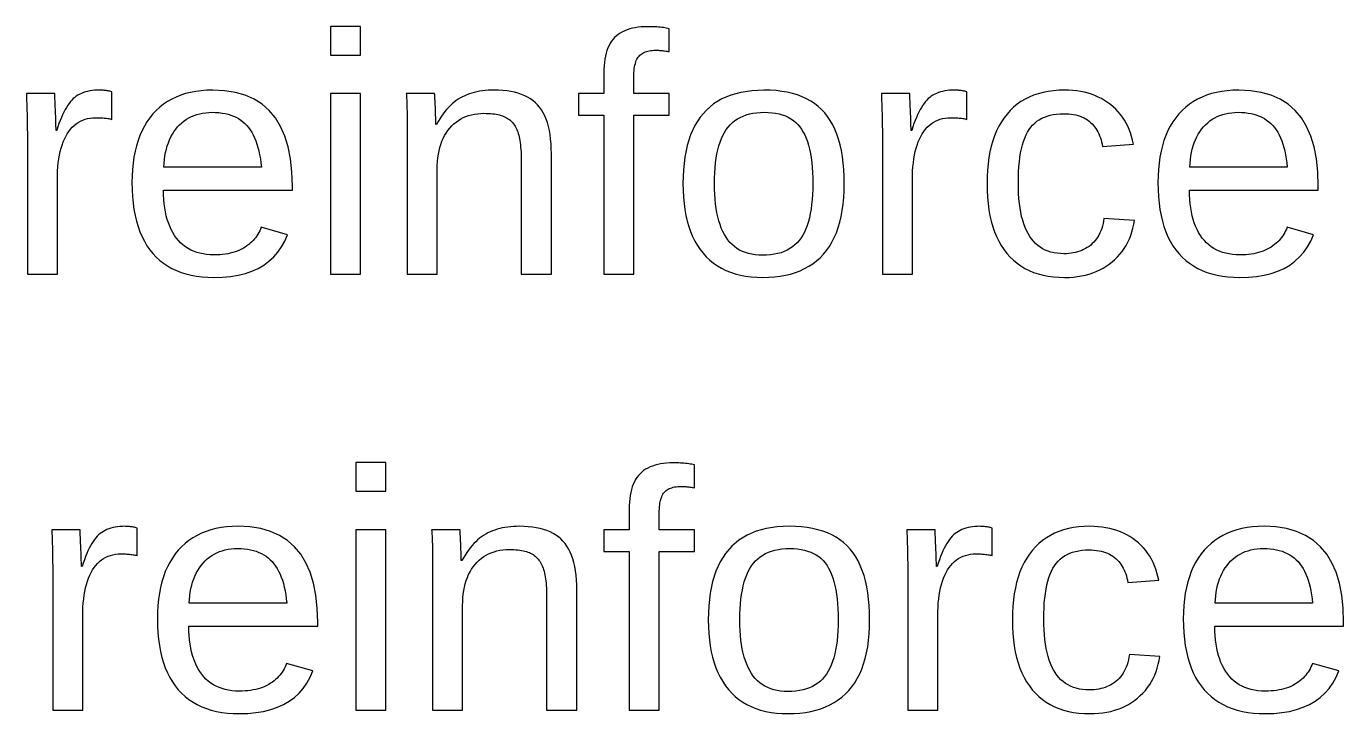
# Model space of a CAD drawing. Extents: x -27 to 133, y -77 to 15.
# Drawn here: x 79.24 to 88.07, y -29.76 to -25.16 of the extents above; entities that cross this region are included whole.
import ezdxf

# ---------------------------------------------------------------- set-up
doc = ezdxf.new("R2010")
doc.units = 0
doc.layers.get('0').update_dxf_attribs({"linetype": 'CONTINUOUS'})

msp = doc.modelspace()

# ---------------------------------------------------------------- linework, layer by layer
for points in [[(81.4822, -25.1585), (81.2808, -25.1585), (81.2808, -25.3509), (81.4822, -25.3509)], [(83.3151, -25.7548), (83.5512, -25.7548), (83.5512, -25.6083), (83.3151, -25.6083), (83.3151, -25.4997), (83.3153, -25.4843), (83.3159, -25.4696), (83.3169, -25.4556), (83.3183, -25.4424), (83.3202, -25.43), (83.3224, -25.4183), (83.3251, -25.4074), (83.3282, -25.3972), (83.3317, -25.3878), (83.3356, -25.3791), (83.3399, -25.3712), (83.3446, -25.364), (83.3497, -25.3576), (83.3553, -25.3518), (83.3614, -25.3465), (83.368, -25.3416), (83.3751, -25.3372), (83.3827, -25.3333), (83.3908, -25.3298), (83.3994, -25.3268), (83.4085, -25.3243), (83.4182, -25.3222), (83.4283, -25.3206), (83.4389, -25.3194), (83.45, -25.3187), (83.4616, -25.3185), (83.4677, -25.3185), (83.474, -25.3187), (83.4803, -25.3189), (83.4868, -25.3193), (83.4934, -25.3198), (83.5002, -25.3204), (83.5071, -25.3211), (83.5141, -25.3219), (83.5212, -25.3228), (83.5285, -25.3238), (83.5359, -25.3249), (83.5435, -25.3261), (83.5512, -25.3274), (83.5512, -25.1741), (83.5421, -25.1722), (83.5326, -25.1703), (83.5229, -25.1687), (83.5129, -25.1671), (83.5026, -25.1658), (83.492, -25.1646), (83.481, -25.1636), (83.4698, -25.1627), (83.4583, -25.162), (83.4464, -25.1614), (83.4343, -25.161), (83.4218, -25.1608), (83.4091, -25.1607), (83.3864, -25.1611), (83.3648, -25.1624), (83.344, -25.1646), (83.3241, -25.1676), (83.3051, -25.1715), (83.2871, -25.1762), (83.27, -25.1818), (83.2538, -25.1883), (83.2385, -25.1956), (83.2241, -25.2037), (83.2106, -25.2128), (83.198, -25.2227), (83.1864, -25.2334), (83.1756, -25.2452), (83.1657, -25.258), (83.1567, -25.272), (83.1485, -25.287), (83.1412, -25.3031), (83.1347, -25.3204), (83.1292, -25.3387), (83.1244, -25.3581), (83.1205, -25.3786), (83.1175, -25.4003), (83.1154, -25.423), (83.1141, -25.4468), (83.1137, -25.4718), (83.1137, -25.6083), (82.9436, -25.6083), (82.9436, -25.7548), (83.1137, -25.7548), (83.1137, -26.8189), (83.3151, -26.8189)], [(79.4501, -26.1879), (79.4505, -26.1574), (79.4517, -26.1281), (79.4536, -26.0999), (79.4564, -26.0728), (79.4599, -26.0468), (79.4642, -26.0219), (79.4693, -25.9981), (79.4751, -25.9754), (79.4818, -25.9538), (79.4892, -25.9333), (79.4974, -25.9139), (79.5064, -25.8957), (79.5161, -25.8785), (79.5267, -25.8625), (79.5379, -25.8478), (79.5498, -25.8344), (79.5624, -25.8223), (79.5757, -25.8114), (79.5897, -25.8018), (79.6044, -25.7935), (79.6199, -25.7865), (79.636, -25.7807), (79.6528, -25.7763), (79.6703, -25.7731), (79.6886, -25.7712), (79.7075, -25.7705), (79.7176, -25.7706), (79.7275, -25.7708), (79.737, -25.7711), (79.7462, -25.7716), (79.7551, -25.7722), (79.7637, -25.7729), (79.772, -25.7738), (79.7799, -25.7748), (79.7876, -25.7759), (79.7949, -25.7771), (79.8019, -25.7785), (79.8085, -25.7801), (79.8149, -25.7817), (79.8149, -25.5971), (79.8085, -25.5954), (79.8022, -25.5939), (79.7958, -25.5925), (79.7895, -25.5913), (79.7832, -25.5901), (79.7769, -25.5891), (79.7706, -25.5883), (79.7644, -25.5876), (79.7581, -25.587), (79.7519, -25.5865), (79.7456, -25.5862), (79.7394, -25.586), (79.7332, -25.5859), (79.7159, -25.5862), (79.6993, -25.5872), (79.6833, -25.5889), (79.6678, -25.5913), (79.653, -25.5943), (79.6388, -25.5981), (79.6252, -25.6024), (79.6122, -25.6075), (79.5998, -25.6132), (79.5881, -25.6197), (79.5769, -25.6268), (79.5664, -25.6345), (79.5564, -25.643), (79.5469, -25.6523), (79.5375, -25.6628), (79.5283, -25.6745), (79.5192, -25.6874), (79.5104, -25.7014), (79.5017, -25.7166), (79.4932, -25.733), (79.4848, -25.7505), (79.4766, -25.7692), (79.4686, -25.789), (79.4608, -25.81), (79.4531, -25.8322), (79.4456, -25.8555), (79.4412, -25.8555), (79.4411, -25.8482), (79.441, -25.8389), (79.4407, -25.8277), (79.4403, -25.8145), (79.4398, -25.7994), (79.4393, -25.7823), (79.4386, -25.7633), (79.4378, -25.7423), (79.4369, -25.7194), (79.4359, -25.6945), (79.4348, -25.6677), (79.4335, -25.639), (79.4322, -25.6083), (79.242, -25.6083), (79.243, -25.6319), (79.2439, -25.6551), (79.2448, -25.6781), (79.2455, -25.7008), (79.2462, -25.7231), (79.2468, -25.7451), (79.2473, -25.7668), (79.2477, -25.7881), (79.2481, -25.8092), (79.2484, -25.8299), (79.2486, -25.8504), (79.2487, -25.8705), (79.2487, -25.8902), (79.2487, -26.8189), (79.4501, -26.8189)], [(80.5573, -26.8396), (80.6116, -26.8345), (80.6626, -26.826), (80.7104, -26.8142), (80.7549, -26.7989), (80.7961, -26.7803), (80.8341, -26.7583), (80.8688, -26.7328), (80.9002, -26.704), (80.9283, -26.6718), (80.9532, -26.6362), (80.9748, -26.5972), (80.9931, -26.5549), (80.8164, -26.5045), (80.8118, -26.5167), (80.8065, -26.5286), (80.8007, -26.5402), (80.7943, -26.5514), (80.7873, -26.5623), (80.7797, -26.5729), (80.7715, -26.5832), (80.7626, -26.5931), (80.7532, -26.6027), (80.7432, -26.6119), (80.7326, -26.6208), (80.7213, -26.6294), (80.7095, -26.6377), (80.6971, -26.6455), (80.684, -26.6526), (80.6703, -26.6591), (80.656, -26.6651), (80.6411, -26.6703), (80.6256, -26.675), (80.6095, -26.6791), (80.5927, -26.6825), (80.5753, -26.6853), (80.5574, -26.6875), (80.5388, -26.689), (80.5195, -26.6899), (80.4997, -26.6903), (80.4747, -26.6896), (80.4506, -26.6876), (80.4275, -26.6842), (80.4053, -26.6796), (80.3841, -26.6735), (80.3638, -26.6662), (80.3444, -26.6575), (80.326, -26.6475), (80.3085, -26.6361), (80.2919, -26.6234), (80.2763, -26.6093), (80.2617, -26.594), (80.2479, -26.5773), (80.2352, -26.5593), (80.2235, -26.5402), (80.2128, -26.52), (80.2031, -26.4987), (80.1944, -26.4762), (80.1868, -26.4527), (80.1801, -26.428), (80.1745, -26.4021), (80.1699, -26.3752), (80.1664, -26.3471), (80.1638, -26.3179), (80.1623, -26.2876), (80.1618, -26.2561), (81.0256, -26.2561), (81.0256, -26.2293), (81.0224, -26.1341), (81.013, -26.0465), (80.9972, -25.9666), (80.9751, -25.8943), (80.9466, -25.8295), (80.9119, -25.7724), (80.8709, -25.7229), (80.8235, -25.6811), (80.7698, -25.6468), (80.7098, -25.6202), (80.6435, -25.6011), (80.5708, -25.5897), (80.4919, -25.5859), (80.4525, -25.5868), (80.4145, -25.5897), (80.378, -25.5944), (80.3428, -25.601), (80.3091, -25.6096), (80.2768, -25.62), (80.246, -25.6323), (80.2166, -25.6465), (80.1885, -25.6626), (80.162, -25.6806), (80.1368, -25.7005), (80.1131, -25.7222), (80.0907, -25.7459), (80.07, -25.7713), (80.0509, -25.7984), (80.0334, -25.8272), (80.0176, -25.8576), (80.0035, -25.8897), (79.991, -25.9234), (79.9802, -25.9588), (79.9711, -25.9958), (79.9636, -26.0345), (79.9578, -26.0748), (79.9537, -26.1168), (79.9512, -26.1605), (79.9503, -26.2058), (79.9512, -26.2534), (79.9537, -26.2992), (79.9578, -26.3431), (79.9636, -26.3852), (79.9711, -26.4255), (79.9802, -26.4639), (79.991, -26.5005), (80.0035, -26.5352), (80.0176, -26.5681), (80.0334, -26.5992), (80.0509, -26.6284), (80.07, -26.6558), (80.0907, -26.6813), (80.1131, -26.705), (80.137, -26.7267), (80.1624, -26.7466), (80.1893, -26.7646), (80.2177, -26.7807), (80.2477, -26.7949), (80.2791, -26.8072), (80.3121, -26.8176), (80.3466, -26.8262), (80.3826, -26.8328), (80.4201, -26.8375), (80.4592, -26.8404), (80.4997, -26.8413)], [(81.4822, -25.6083), (81.2808, -25.6083), (81.2808, -26.8189), (81.4822, -26.8189)], [(81.9969, -26.1174), (81.9974, -26.0906), (81.9989, -26.0648), (82.0014, -26.0399), (82.0049, -26.0159), (82.0093, -25.9928), (82.0148, -25.9706), (82.0213, -25.9494), (82.0287, -25.929), (82.0371, -25.9096), (82.0466, -25.8911), (82.057, -25.8735), (82.0684, -25.8568), (82.0808, -25.841), (82.0941, -25.8263), (82.1081, -25.8127), (82.1228, -25.8004), (82.1383, -25.7892), (82.1545, -25.7791), (82.1714, -25.7703), (82.1891, -25.7626), (82.2074, -25.7562), (82.2265, -25.7509), (82.2464, -25.7467), (82.2669, -25.7438), (82.2882, -25.742), (82.3102, -25.7414), (82.3252, -25.7416), (82.3397, -25.7421), (82.3536, -25.743), (82.3669, -25.7442), (82.3797, -25.7457), (82.3919, -25.7476), (82.4035, -25.7499), (82.4145, -25.7524), (82.425, -25.7554), (82.4349, -25.7586), (82.4443, -25.7623), (82.453, -25.7662), (82.4612, -25.7705), (82.469, -25.7752), (82.4764, -25.7803), (82.4835, -25.7859), (82.4903, -25.7919), (82.4967, -25.7984), (82.5028, -25.8052), (82.5086, -25.8126), (82.514, -25.8203), (82.5191, -25.8285), (82.5239, -25.8371), (82.5283, -25.8462), (82.5324, -25.8557), (82.5362, -25.8656), (82.5397, -25.8761), (82.5429, -25.8872), (82.5458, -25.899), (82.5485, -25.9113), (82.5508, -25.9244), (82.5529, -25.938), (82.5547, -25.9523), (82.5562, -25.9672), (82.5575, -25.9828), (82.5585, -25.999), (82.5592, -26.0158), (82.5596, -26.0333), (82.5597, -26.0514), (82.5597, -26.8189), (82.7622, -26.8189), (82.7622, -26.0122), (82.7617, -25.9778), (82.7601, -25.945), (82.7573, -25.9137), (82.7535, -25.884), (82.7486, -25.8557), (82.7426, -25.829), (82.7355, -25.8038), (82.7273, -25.7802), (82.718, -25.7581), (82.7076, -25.7375), (82.6961, -25.7184), (82.6836, -25.7009), (82.6699, -25.6849), (82.6551, -25.6703), (82.639, -25.6568), (82.6216, -25.6445), (82.603, -25.6334), (82.5831, -25.6234), (82.562, -25.6146), (82.5395, -25.607), (82.5159, -25.6005), (82.4909, -25.5953), (82.4647, -25.5912), (82.4372, -25.5882), (82.4085, -25.5865), (82.3785, -25.5859), (82.3579, -25.5862), (82.3379, -25.5871), (82.3183, -25.5887), (82.2993, -25.5908), (82.2809, -25.5936), (82.2629, -25.597), (82.2455, -25.601), (82.2286, -25.6056), (82.2122, -25.6108), (82.1963, -25.6167), (82.181, -25.6231), (82.1662, -25.6302), (82.1519, -25.6379), (82.138, -25.6464), (82.1243, -25.6557), (82.111, -25.6658), (82.0978, -25.6769), (82.085, -25.6888), (82.0724, -25.7016), (82.06, -25.7152), (82.0479, -25.7297), (82.0361, -25.7451), (82.0245, -25.7613), (82.0132, -25.7784), (82.0021, -25.7964), (81.9913, -25.8153), (81.988, -25.8153), (81.9876, -25.802), (81.9873, -25.7894), (81.987, -25.7775), (81.9866, -25.7662), (81.9863, -25.7556), (81.986, -25.7457), (81.9857, -25.7365), (81.9854, -25.7279), (81.9851, -25.72), (81.9849, -25.7127), (81.9846, -25.7061), (81.9843, -25.7002), (81.9841, -25.695), (81.9838, -25.6901), (81.9835, -25.6854), (81.9833, -25.6807), (81.9831, -25.6761), (81.9828, -25.6715), (81.9826, -25.6671), (81.9824, -25.6628), (81.9822, -25.6585), (81.982, -25.6543), (81.9818, -25.6502), (81.9816, -25.6462), (81.9814, -25.6423), (81.9812, -25.6385), (81.9811, -25.6348), (81.9809, -25.6314), (81.9807, -25.6281), (81.9806, -25.6251), (81.9804, -25.6224), (81.9802, -25.6198), (81.98, -25.6175), (81.9799, -25.6154), (81.9797, -25.6135), (81.9795, -25.6119), (81.9794, -25.6104), (81.9792, -25.6092), (81.979, -25.6083), (81.7888, -25.6083), (81.7898, -25.6165), (81.7907, -25.6266), (81.7915, -25.6387), (81.7923, -25.6528), (81.793, -25.6688), (81.7936, -25.6867), (81.7941, -25.7066), (81.7945, -25.7284), (81.7949, -25.7522), (81.7951, -25.7779), (81.7953, -25.8056), (81.7955, -25.8352), (81.7955, -25.8667), (81.7955, -26.8189), (81.9969, -26.8189)], [(84.2202, -26.8404), (84.259, -26.8376), (84.2962, -26.833), (84.3319, -26.8266), (84.3662, -26.8183), (84.3989, -26.8082), (84.4301, -26.7962), (84.4599, -26.7824), (84.4881, -26.7668), (84.5149, -26.7493), (84.5402, -26.7299), (84.5639, -26.7088), (84.5862, -26.6858), (84.6069, -26.6609), (84.6259, -26.6341), (84.6433, -26.6054), (84.659, -26.5747), (84.6731, -26.5421), (84.6855, -26.5077), (84.6963, -26.4712), (84.7054, -26.4329), (84.7128, -26.3927), (84.7186, -26.3505), (84.7227, -26.3064), (84.7252, -26.2604), (84.7261, -26.2125), (84.7253, -26.1641), (84.723, -26.1177), (84.7191, -26.0732), (84.7137, -26.0308), (84.7067, -25.9904), (84.6982, -25.9519), (84.6881, -25.9155), (84.6765, -25.881), (84.6633, -25.8486), (84.6486, -25.8181), (84.6323, -25.7896), (84.6145, -25.7631), (84.5951, -25.7386), (84.5741, -25.716), (84.5514, -25.6952), (84.5269, -25.6763), (84.5007, -25.6591), (84.4727, -25.6437), (84.4431, -25.6302), (84.4116, -25.6184), (84.3785, -25.6085), (84.3436, -25.6004), (84.307, -25.594), (84.2686, -25.5895), (84.2286, -25.5868), (84.1867, -25.5859), (84.1065, -25.5896), (84.0326, -25.6007), (83.9652, -25.6193), (83.9042, -25.6452), (83.8496, -25.6786), (83.8014, -25.7194), (83.7597, -25.7676), (83.7243, -25.8232), (83.6954, -25.8862), (83.673, -25.9567), (83.6569, -26.0345), (83.6473, -26.1198), (83.6441, -26.2125), (83.6449, -26.2586), (83.6473, -26.3031), (83.6513, -26.3458), (83.6569, -26.3868), (83.6641, -26.4262), (83.6729, -26.4638), (83.6833, -26.4997), (83.6953, -26.534), (83.709, -26.5665), (83.7242, -26.5973), (83.741, -26.6265), (83.7594, -26.6539), (83.7794, -26.6796), (83.801, -26.7035), (83.8242, -26.7255), (83.8489, -26.7456), (83.8751, -26.7638), (83.9028, -26.7801), (83.9321, -26.7944), (83.9629, -26.8069), (83.9952, -26.8174), (84.0291, -26.826), (84.0645, -26.8327), (84.1015, -26.8375), (84.14, -26.8403), (84.18, -26.8413)], [(85.1826, -26.1879), (85.183, -26.1574), (85.1842, -26.1281), (85.1862, -26.0999), (85.1889, -26.0728), (85.1924, -26.0468), (85.1967, -26.0219), (85.2018, -25.9981), (85.2076, -25.9754), (85.2143, -25.9538), (85.2217, -25.9333), (85.2299, -25.9139), (85.2389, -25.8957), (85.2487, -25.8785), (85.2592, -25.8625), (85.2704, -25.8478), (85.2823, -25.8344), (85.2949, -25.8223), (85.3082, -25.8114), (85.3222, -25.8018), (85.3369, -25.7935), (85.3524, -25.7865), (85.3685, -25.7807), (85.3853, -25.7763), (85.4028, -25.7731), (85.4211, -25.7712), (85.44, -25.7705), (85.4502, -25.7706), (85.46, -25.7708), (85.4695, -25.7711), (85.4788, -25.7716), (85.4877, -25.7722), (85.4962, -25.7729), (85.5045, -25.7738), (85.5124, -25.7748), (85.5201, -25.7759), (85.5274, -25.7771), (85.5344, -25.7785), (85.541, -25.7801), (85.5474, -25.7817), (85.5474, -25.5971), (85.541, -25.5954), (85.5347, -25.5939), (85.5284, -25.5925), (85.522, -25.5913), (85.5157, -25.5901), (85.5094, -25.5891), (85.5031, -25.5883), (85.4969, -25.5876), (85.4906, -25.587), (85.4844, -25.5865), (85.4781, -25.5862), (85.4719, -25.586), (85.4657, -25.5859), (85.4485, -25.5862), (85.4318, -25.5872), (85.4158, -25.5889), (85.4004, -25.5913), (85.3855, -25.5943), (85.3713, -25.5981), (85.3577, -25.6024), (85.3447, -25.6075), (85.3324, -25.6132), (85.3206, -25.6197), (85.3094, -25.6268), (85.2989, -25.6345), (85.2889, -25.643), (85.2794, -25.6523), (85.27, -25.6628), (85.2608, -25.6745), (85.2517, -25.6874), (85.2429, -25.7014), (85.2342, -25.7166), (85.2257, -25.733), (85.2173, -25.7505), (85.2091, -25.7692), (85.2011, -25.789), (85.1933, -25.81), (85.1856, -25.8322), (85.1782, -25.8555), (85.1737, -25.8555), (85.1736, -25.8482), (85.1735, -25.8389), (85.1732, -25.8277), (85.1728, -25.8145), (85.1724, -25.7994), (85.1718, -25.7823), (85.1711, -25.7633), (85.1703, -25.7423), (85.1694, -25.7194), (85.1684, -25.6945), (85.1673, -25.6677), (85.1661, -25.639), (85.1647, -25.6083), (84.9745, -25.6083), (84.9755, -25.6319), (84.9764, -25.6551), (84.9773, -25.6781), (84.978, -25.7008), (84.9787, -25.7231), (84.9793, -25.7451), (84.9798, -25.7668), (84.9802, -25.7881), (84.9806, -25.8092), (84.9809, -25.8299), (84.9811, -25.8504), (84.9812, -25.8705), (84.9812, -25.8902), (84.9812, -26.8189), (85.1826, -26.8189)], [(86.2335, -26.8407), (86.2619, -26.8388), (86.2895, -26.8358), (86.3163, -26.8315), (86.3424, -26.8259), (86.3676, -26.8191), (86.392, -26.8111), (86.4157, -26.8019), (86.4385, -26.7914), (86.4606, -26.7797), (86.4819, -26.7668), (86.5023, -26.7526), (86.522, -26.7373), (86.5407, -26.7208), (86.5582, -26.7036), (86.5744, -26.6855), (86.5895, -26.6665), (86.6033, -26.6468), (86.616, -26.6262), (86.6274, -26.6047), (86.6377, -26.5825), (86.6467, -26.5594), (86.6546, -26.5354), (86.6612, -26.5107), (86.6666, -26.4851), (86.6708, -26.4586), (86.4672, -26.4452), (86.4643, -26.4634), (86.4607, -26.4809), (86.4565, -26.4977), (86.4516, -26.5136), (86.4461, -26.5289), (86.4399, -26.5434), (86.4331, -26.5572), (86.4256, -26.5702), (86.4174, -26.5825), (86.4086, -26.594), (86.3991, -26.6049), (86.389, -26.6149), (86.3782, -26.6242), (86.3669, -26.6329), (86.3552, -26.6408), (86.343, -26.648), (86.3305, -26.6545), (86.3175, -26.6604), (86.3041, -26.6656), (86.2903, -26.67), (86.2761, -26.6738), (86.2614, -26.6769), (86.2463, -26.6793), (86.2309, -26.681), (86.215, -26.6821), (86.1986, -26.6824), (86.1755, -26.6817), (86.1533, -26.6797), (86.132, -26.6762), (86.1116, -26.6714), (86.0922, -26.6652), (86.0736, -26.6576), (86.0559, -26.6487), (86.0392, -26.6384), (86.0234, -26.6267), (86.0085, -26.6136), (85.9945, -26.5991), (85.9814, -26.5833), (85.9693, -26.5661), (85.958, -26.5474), (85.9477, -26.5273), (85.9382, -26.5057), (85.9296, -26.4826), (85.922, -26.458), (85.9152, -26.4319), (85.9094, -26.4044), (85.9044, -26.3754), (85.9004, -26.3449), (85.8972, -26.3129), (85.895, -26.2794), (85.8936, -26.2444), (85.8932, -26.208), (85.8936, -26.1701), (85.8949, -26.134), (85.897, -26.0996), (85.9, -26.0669), (85.9038, -26.0359), (85.9084, -26.0066), (85.9139, -25.9791), (85.9203, -25.9532), (85.9275, -25.9291), (85.9356, -25.9068), (85.9445, -25.8861), (85.9542, -25.8672), (85.9648, -25.85), (85.9763, -25.8342), (85.9889, -25.8198), (86.0026, -25.8066), (86.0172, -25.7946), (86.033, -25.7839), (86.0497, -25.7745), (86.0675, -25.7663), (86.0864, -25.7594), (86.1063, -25.7537), (86.1273, -25.7493), (86.1493, -25.7462), (86.1723, -25.7443), (86.1964, -25.7437), (86.2142, -25.744), (86.2313, -25.7451), (86.2478, -25.7468), (86.2636, -25.7493), (86.2788, -25.7524), (86.2934, -25.7563), (86.3074, -25.7608), (86.3207, -25.7661), (86.3333, -25.7721), (86.3454, -25.7787), (86.3568, -25.7861), (86.3675, -25.7942), (86.3777, -25.803), (86.3872, -25.8123), (86.3962, -25.8222), (86.4045, -25.8325), (86.4124, -25.8434), (86.4196, -25.8547), (86.4263, -25.8665), (86.4324, -25.8788), (86.438, -25.8916), (86.4429, -25.9049), (86.4473, -25.9187), (86.4512, -25.933), (86.4544, -25.9477), (86.4571, -25.963), (86.6641, -25.9473), (86.6588, -25.9217), (86.6523, -25.897), (86.6448, -25.8732), (86.6362, -25.8502), (86.6265, -25.8281), (86.6158, -25.8068), (86.6039, -25.7864), (86.591, -25.7669), (86.577, -25.7482), (86.562, -25.7304), (86.5458, -25.7135), (86.5286, -25.6974), (86.5103, -25.6821), (86.491, -25.6679), (86.4711, -25.6548), (86.4504, -25.6428), (86.4289, -25.632), (86.4067, -25.6223), (86.3837, -25.6138), (86.36, -25.6064), (86.3355, -25.6001), (86.3103, -25.595), (86.2844, -25.591), (86.2577, -25.5882), (86.2302, -25.5865), (86.202, -25.5859), (86.1641, -25.5868), (86.1276, -25.5897), (86.0925, -25.5945), (86.0588, -25.6011), (86.0264, -25.6097), (85.9954, -25.6201), (85.9658, -25.6325), (85.9376, -25.6467), (85.9107, -25.6629), (85.8853, -25.6809), (85.8612, -25.7009), (85.8384, -25.7227), (85.8171, -25.7465), (85.7972, -25.772), (85.779, -25.7993), (85.7623, -25.8283), (85.7472, -25.859), (85.7337, -25.8914), (85.7218, -25.9255), (85.7114, -25.9614), (85.7027, -25.9989), (85.6956, -26.0382), (85.69, -26.0792), (85.686, -26.1219), (85.6836, -26.1663), (85.6828, -26.2125), (85.6836, -26.259), (85.686, -26.3037), (85.69, -26.3467), (85.6955, -26.3879), (85.7026, -26.4274), (85.7113, -26.4652), (85.7216, -26.5012), (85.7335, -26.5355), (85.7469, -26.568), (85.762, -26.5988), (85.7786, -26.6279), (85.7968, -26.6552), (85.8165, -26.6807), (85.8378, -26.7045), (85.8605, -26.7263), (85.8847, -26.7463), (85.9102, -26.7643), (85.9372, -26.7805), (85.9656, -26.7947), (85.9954, -26.8071), (86.0267, -26.8176), (86.0593, -26.8261), (86.0934, -26.8328), (86.1289, -26.8375), (86.1659, -26.8404), (86.2042, -26.8413)], [(87.4356, -26.8396), (87.49, -26.8345), (87.541, -26.826), (87.5888, -26.8142), (87.6333, -26.7989), (87.6745, -26.7803), (87.7124, -26.7583), (87.7471, -26.7328), (87.7785, -26.704), (87.8067, -26.6718), (87.8316, -26.6362), (87.8532, -26.5972), (87.8715, -26.5549), (87.6947, -26.5045), (87.6901, -26.5167), (87.6849, -26.5286), (87.6791, -26.5402), (87.6727, -26.5514), (87.6657, -26.5623), (87.658, -26.5729), (87.6498, -26.5832), (87.641, -26.5931), (87.6316, -26.6027), (87.6215, -26.6119), (87.6109, -26.6208), (87.5997, -26.6294), (87.5878, -26.6377), (87.5754, -26.6455), (87.5623, -26.6526), (87.5487, -26.6591), (87.5344, -26.6651), (87.5195, -26.6703), (87.504, -26.675), (87.4878, -26.6791), (87.4711, -26.6825), (87.4537, -26.6853), (87.4357, -26.6875), (87.4171, -26.689), (87.3979, -26.6899), (87.3781, -26.6903), (87.3531, -26.6896), (87.329, -26.6876), (87.3059, -26.6842), (87.2837, -26.6796), (87.2624, -26.6735), (87.2421, -26.6662), (87.2228, -26.6575), (87.2043, -26.6475), (87.1868, -26.6361), (87.1703, -26.6234), (87.1547, -26.6093), (87.14, -26.594), (87.1263, -26.5773), (87.1135, -26.5593), (87.1018, -26.5402), (87.0911, -26.52), (87.0814, -26.4987), (87.0728, -26.4762), (87.0651, -26.4527), (87.0585, -26.428), (87.0529, -26.4021), (87.0483, -26.3752), (87.0447, -26.3471), (87.0422, -26.3179), (87.0407, -26.2876), (87.0401, -26.2561), (87.904, -26.2561), (87.904, -26.2293), (87.9008, -26.1341), (87.8913, -26.0465), (87.8755, -25.9666), (87.8534, -25.8943), (87.825, -25.8295), (87.7903, -25.7724), (87.7492, -25.7229), (87.7018, -25.6811), (87.6481, -25.6468), (87.5881, -25.6202), (87.5218, -25.6011), (87.4492, -25.5897), (87.3702, -25.5859), (87.3308, -25.5868), (87.2929, -25.5897), (87.2563, -25.5944), (87.2212, -25.601), (87.1875, -25.6096), (87.1552, -25.62), (87.1243, -25.6323), (87.0949, -25.6465), (87.0669, -25.6626), (87.0403, -25.6806), (87.0152, -25.7005), (86.9914, -25.7222), (86.9691, -25.7459), (86.9483, -25.7713), (86.9292, -25.7984), (86.9118, -25.8272), (86.896, -25.8576), (86.8819, -25.8897), (86.8694, -25.9234), (86.8586, -25.9588), (86.8495, -25.9958), (86.842, -26.0345), (86.8362, -26.0748), (86.832, -26.1168), (86.8295, -26.1605), (86.8287, -26.2058), (86.8295, -26.2534), (86.832, -26.2992), (86.8362, -26.3431), (86.842, -26.3852), (86.8495, -26.4255), (86.8586, -26.4639), (86.8694, -26.5005), (86.8819, -26.5352), (86.896, -26.5681), (86.9118, -26.5992), (86.9292, -26.6284), (86.9483, -26.6558), (86.9691, -26.6813), (86.9915, -26.705), (87.0153, -26.7267), (87.0407, -26.7466), (87.0676, -26.7646), (87.0961, -26.7807), (87.126, -26.7949), (87.1575, -26.8072), (87.1904, -26.8176), (87.2249, -26.8262), (87.2609, -26.8328), (87.2985, -26.8375), (87.3375, -26.8404), (87.3781, -26.8413)], [(80.1655, -26.0758), (80.168, -26.0508), (80.1713, -26.0266), (80.1756, -26.0033), (80.1809, -25.9809), (80.187, -25.9593), (80.1941, -25.9386), (80.2022, -25.9188), (80.2111, -25.8998), (80.221, -25.8817), (80.2319, -25.8645), (80.2436, -25.8481), (80.2563, -25.8326), (80.2699, -25.8181), (80.2841, -25.8048), (80.2991, -25.7926), (80.3148, -25.7816), (80.3312, -25.7718), (80.3483, -25.7631), (80.3662, -25.7556), (80.3848, -25.7492), (80.4041, -25.744), (80.4241, -25.7399), (80.4449, -25.737), (80.4663, -25.7353), (80.4885, -25.7347), (80.5113, -25.7352), (80.5333, -25.7368), (80.5545, -25.7394), (80.5748, -25.743), (80.5943, -25.7477), (80.6129, -25.7534), (80.6307, -25.7602), (80.6477, -25.768), (80.6639, -25.7768), (80.6792, -25.7867), (80.6937, -25.7976), (80.7073, -25.8095), (80.7201, -25.8225), (80.7321, -25.8367), (80.7434, -25.852), (80.7539, -25.8686), (80.7637, -25.8864), (80.7727, -25.9054), (80.7809, -25.9257), (80.7884, -25.9471), (80.7951, -25.9698), (80.8011, -25.9938), (80.8063, -26.0189), (80.8108, -26.0453), (80.8145, -26.0729), (80.8175, -26.1017), (80.164, -26.1017)], [(84.1527, -26.6918), (84.1286, -26.6896), (84.1056, -26.6861), (84.0836, -26.6811), (84.0627, -26.6747), (84.0428, -26.6669), (84.024, -26.6576), (84.0063, -26.6469), (83.9896, -26.6348), (83.9739, -26.6213), (83.9593, -26.6064), (83.9458, -26.59), (83.9333, -26.5722), (83.9218, -26.553), (83.9112, -26.5324), (83.9015, -26.5103), (83.8928, -26.4869), (83.885, -26.4621), (83.8781, -26.4358), (83.8721, -26.4081), (83.867, -26.379), (83.8629, -26.3485), (83.8597, -26.3166), (83.8574, -26.2833), (83.856, -26.2486), (83.8555, -26.2125), (83.856, -26.1754), (83.8574, -26.1398), (83.8597, -26.1058), (83.863, -26.0733), (83.8672, -26.0424), (83.8723, -26.013), (83.8784, -25.9852), (83.8854, -25.9589), (83.8933, -25.9341), (83.9022, -25.9109), (83.912, -25.8892), (83.9227, -25.8691), (83.9344, -25.8505), (83.9471, -25.8334), (83.961, -25.8176), (83.976, -25.8032), (83.9922, -25.7902), (84.0096, -25.7786), (84.0281, -25.7683), (84.0478, -25.7594), (84.0686, -25.7518), (84.0906, -25.7457), (84.1137, -25.7409), (84.138, -25.7375), (84.1635, -25.7354), (84.1901, -25.7347), (84.2165, -25.7354), (84.2417, -25.7374), (84.2658, -25.7408), (84.2886, -25.7455), (84.3102, -25.7515), (84.3307, -25.7589), (84.3499, -25.7676), (84.3679, -25.7777), (84.3848, -25.7891), (84.4004, -25.8019), (84.4149, -25.816), (84.4281, -25.8315), (84.4402, -25.8483), (84.4512, -25.8666), (84.4613, -25.8865), (84.4705, -25.908), (84.4789, -25.9311), (84.4864, -25.9559), (84.493, -25.9823), (84.4987, -26.0103), (84.5036, -26.04), (84.5075, -26.0712), (84.5106, -26.1041), (84.5128, -26.1386), (84.5141, -26.1747), (84.5146, -26.2125), (84.5141, -26.2498), (84.5127, -26.2855), (84.5104, -26.3196), (84.5072, -26.3523), (84.5031, -26.3833), (84.498, -26.4129), (84.492, -26.4408), (84.4851, -26.4672), (84.4773, -26.4921), (84.4686, -26.5154), (84.4589, -26.5372), (84.4483, -26.5575), (84.4368, -26.5761), (84.4242, -26.5933), (84.4104, -26.6092), (84.3954, -26.6236), (84.3792, -26.6367), (84.3617, -26.6484), (84.343, -26.6588), (84.3231, -26.6677), (84.3019, -26.6753), (84.2795, -26.6815), (84.2559, -26.6863), (84.2311, -26.6897), (84.2051, -26.6918), (84.1778, -26.6925)], [(87.0439, -26.0758), (87.0463, -26.0508), (87.0497, -26.0266), (87.054, -26.0033), (87.0592, -25.9809), (87.0654, -25.9593), (87.0725, -25.9386), (87.0805, -25.9188), (87.0895, -25.8998), (87.0994, -25.8817), (87.1102, -25.8645), (87.122, -25.8481), (87.1347, -25.8326), (87.1482, -25.8181), (87.1625, -25.8048), (87.1774, -25.7926), (87.1931, -25.7816), (87.2096, -25.7718), (87.2267, -25.7631), (87.2446, -25.7556), (87.2631, -25.7492), (87.2824, -25.744), (87.3025, -25.7399), (87.3232, -25.737), (87.3447, -25.7353), (87.3669, -25.7347), (87.3897, -25.7352), (87.4117, -25.7368), (87.4328, -25.7394), (87.4532, -25.743), (87.4726, -25.7477), (87.4913, -25.7534), (87.5091, -25.7602), (87.5261, -25.768), (87.5422, -25.7768), (87.5575, -25.7867), (87.572, -25.7976), (87.5857, -25.8095), (87.5985, -25.8225), (87.6105, -25.8367), (87.6218, -25.852), (87.6323, -25.8686), (87.642, -25.8864), (87.651, -25.9054), (87.6593, -25.9257), (87.6667, -25.9471), (87.6735, -25.9698), (87.6795, -25.9938), (87.6847, -26.0189), (87.6891, -26.0453), (87.6929, -26.0729), (87.6958, -26.1017), (87.0424, -26.1017)], [(81.6523, -28.082), (81.4509, -28.082), (81.4509, -28.2744), (81.6523, -28.2744)], [(83.4851, -28.6783), (83.7212, -28.6783), (83.7212, -28.5318), (83.4851, -28.5318), (83.4851, -28.4232), (83.4853, -28.4078), (83.486, -28.3931), (83.487, -28.3791), (83.4884, -28.3659), (83.4903, -28.3535), (83.4925, -28.3418), (83.4952, -28.3309), (83.4983, -28.3207), (83.5018, -28.3113), (83.5057, -28.3026), (83.51, -28.2947), (83.5147, -28.2875), (83.5198, -28.2811), (83.5254, -28.2753), (83.5315, -28.27), (83.5381, -28.2651), (83.5452, -28.2607), (83.5528, -28.2568), (83.5609, -28.2533), (83.5695, -28.2503), (83.5786, -28.2478), (83.5882, -28.2457), (83.5984, -28.244), (83.609, -28.2429), (83.6201, -28.2422), (83.6317, -28.242), (83.6378, -28.242), (83.644, -28.2422), (83.6504, -28.2424), (83.6569, -28.2428), (83.6635, -28.2433), (83.6703, -28.2439), (83.6771, -28.2446), (83.6842, -28.2453), (83.6913, -28.2462), (83.6986, -28.2473), (83.706, -28.2484), (83.7136, -28.2496), (83.7212, -28.2509), (83.7212, -28.0976), (83.7121, -28.0956), (83.7027, -28.0938), (83.693, -28.0921), (83.683, -28.0906), (83.6727, -28.0893), (83.6621, -28.0881), (83.6511, -28.0871), (83.6399, -28.0862), (83.6283, -28.0855), (83.6165, -28.0849), (83.6044, -28.0845), (83.5919, -28.0843), (83.5791, -28.0842), (83.5565, -28.0846), (83.5348, -28.0859), (83.514, -28.0881), (83.4942, -28.0911), (83.4752, -28.095), (83.4572, -28.0997), (83.4401, -28.1053), (83.4238, -28.1117), (83.4085, -28.1191), (83.3942, -28.1272), (83.3807, -28.1363), (83.3681, -28.1462), (83.3565, -28.1569), (83.3457, -28.1687), (83.3358, -28.1815), (83.3268, -28.1954), (83.3186, -28.2105), (83.3113, -28.2266), (83.3048, -28.2438), (83.2992, -28.2622), (83.2945, -28.2816), (83.2906, -28.3021), (83.2876, -28.3238), (83.2855, -28.3465), (83.2842, -28.3703), (83.2837, -28.3953), (83.2837, -28.5318), (83.1137, -28.5318), (83.1137, -28.6783), (83.2837, -28.6783), (83.2837, -29.7424), (83.4851, -29.7424)], [(79.6202, -29.1114), (79.6206, -29.0809), (79.6218, -29.0516), (79.6237, -29.0234), (79.6265, -28.9963), (79.63, -28.9702), (79.6343, -28.9453), (79.6394, -28.9215), (79.6452, -28.8989), (79.6519, -28.8773), (79.6593, -28.8568), (79.6675, -28.8374), (79.6765, -28.8191), (79.6862, -28.802), (79.6967, -28.786), (79.7079, -28.7713), (79.7199, -28.7579), (79.7325, -28.7458), (79.7458, -28.7349), (79.7598, -28.7253), (79.7745, -28.717), (79.7899, -28.71), (79.8061, -28.7042), (79.8229, -28.6998), (79.8404, -28.6966), (79.8586, -28.6946), (79.8776, -28.694), (79.8877, -28.6941), (79.8976, -28.6943), (79.9071, -28.6946), (79.9163, -28.6951), (79.9252, -28.6957), (79.9338, -28.6964), (79.9421, -28.6972), (79.95, -28.6982), (79.9576, -28.6994), (79.965, -28.7006), (79.9719, -28.702), (79.9786, -28.7035), (79.985, -28.7052), (79.985, -28.5206), (79.9786, -28.5189), (79.9723, -28.5174), (79.9659, -28.516), (79.9596, -28.5147), (79.9533, -28.5136), (79.947, -28.5126), (79.9407, -28.5118), (79.9344, -28.511), (79.9282, -28.5104), (79.9219, -28.51), (79.9157, -28.5097), (79.9095, -28.5095), (79.9033, -28.5094), (79.886, -28.5097), (79.8694, -28.5107), (79.8534, -28.5124), (79.8379, -28.5148), (79.8231, -28.5178), (79.8089, -28.5215), (79.7953, -28.5259), (79.7823, -28.531), (79.7699, -28.5367), (79.7582, -28.5431), (79.747, -28.5502), (79.7364, -28.558), (79.7265, -28.5664), (79.7169, -28.5758), (79.7076, -28.5863), (79.6983, -28.598), (79.6893, -28.6109), (79.6804, -28.6249), (79.6718, -28.6401), (79.6632, -28.6564), (79.6549, -28.674), (79.6467, -28.6926), (79.6387, -28.7125), (79.6309, -28.7335), (79.6232, -28.7557), (79.6157, -28.779), (79.6113, -28.779), (79.6112, -28.7717), (79.611, -28.7624), (79.6108, -28.7512), (79.6104, -28.738), (79.6099, -28.7229), (79.6093, -28.7058), (79.6087, -28.6868), (79.6079, -28.6658), (79.607, -28.6429), (79.606, -28.618), (79.6048, -28.5912), (79.6036, -28.5625), (79.6023, -28.5318), (79.4121, -28.5318), (79.4131, -28.5554), (79.414, -28.5786), (79.4148, -28.6016), (79.4156, -28.6242), (79.4163, -28.6466), (79.4169, -28.6686), (79.4174, -28.6903), (79.4178, -28.7116), (79.4182, -28.7327), (79.4184, -28.7534), (79.4186, -28.7738), (79.4188, -28.7939), (79.4188, -28.8137), (79.4188, -29.7424), (79.6202, -29.7424)], [(80.7274, -29.7631), (80.7817, -29.758), (80.8327, -29.7495), (80.8805, -29.7377), (80.925, -29.7224), (80.9662, -29.7038), (81.0042, -29.6817), (81.0389, -29.6563), (81.0703, -29.6275), (81.0984, -29.5953), (81.1233, -29.5597), (81.1449, -29.5207), (81.1632, -29.4783), (80.9864, -29.428), (80.9818, -29.4402), (80.9766, -29.4521), (80.9708, -29.4637), (80.9644, -29.4749), (80.9574, -29.4858), (80.9498, -29.4964), (80.9415, -29.5067), (80.9327, -29.5166), (80.9233, -29.5261), (80.9133, -29.5354), (80.9026, -29.5443), (80.8914, -29.5529), (80.8796, -29.5612), (80.8671, -29.5689), (80.8541, -29.5761), (80.8404, -29.5826), (80.8261, -29.5885), (80.8112, -29.5938), (80.7957, -29.5985), (80.7795, -29.6025), (80.7628, -29.606), (80.7454, -29.6088), (80.7274, -29.6109), (80.7088, -29.6125), (80.6896, -29.6134), (80.6698, -29.6137), (80.6448, -29.6131), (80.6207, -29.6111), (80.5976, -29.6077), (80.5754, -29.603), (80.5542, -29.597), (80.5338, -29.5897), (80.5145, -29.581), (80.4961, -29.571), (80.4786, -29.5596), (80.462, -29.5469), (80.4464, -29.5328), (80.4317, -29.5175), (80.418, -29.5007), (80.4053, -29.4828), (80.3936, -29.4637), (80.3828, -29.4435), (80.3732, -29.4222), (80.3645, -29.3997), (80.3569, -29.3762), (80.3502, -29.3515), (80.3446, -29.3256), (80.34, -29.2987), (80.3365, -29.2706), (80.3339, -29.2414), (80.3324, -29.2111), (80.3319, -29.1796), (81.1957, -29.1796), (81.1957, -29.1528), (81.1925, -29.0576), (81.183, -28.97), (81.1673, -28.8901), (81.1452, -28.8177), (81.1167, -28.753), (81.082, -28.6959), (81.0409, -28.6464), (80.9936, -28.6046), (80.9399, -28.5703), (80.8799, -28.5436), (80.8135, -28.5246), (80.7409, -28.5132), (80.662, -28.5094), (80.6226, -28.5103), (80.5846, -28.5132), (80.548, -28.5179), (80.5129, -28.5245), (80.4792, -28.5331), (80.4469, -28.5435), (80.4161, -28.5558), (80.3866, -28.57), (80.3586, -28.5861), (80.332, -28.6041), (80.3069, -28.6239), (80.2831, -28.6457), (80.2608, -28.6694), (80.2401, -28.6948), (80.2209, -28.7219), (80.2035, -28.7507), (80.1877, -28.7811), (80.1736, -28.8132), (80.1611, -28.8469), (80.1503, -28.8823), (80.1412, -28.9193), (80.1337, -28.958), (80.1279, -28.9983), (80.1237, -29.0403), (80.1212, -29.084), (80.1204, -29.1293), (80.1212, -29.1769), (80.1237, -29.2227), (80.1279, -29.2666), (80.1337, -29.3087), (80.1412, -29.349), (80.1503, -29.3874), (80.1611, -29.424), (80.1736, -29.4587), (80.1877, -29.4916), (80.2035, -29.5227), (80.2209, -29.5519), (80.2401, -29.5793), (80.2608, -29.6048), (80.2832, -29.6285), (80.3071, -29.6502), (80.3325, -29.6701), (80.3594, -29.6881), (80.3878, -29.7042), (80.4177, -29.7184), (80.4492, -29.7307), (80.4822, -29.7411), (80.5167, -29.7496), (80.5527, -29.7563), (80.5902, -29.761), (80.6292, -29.7638), (80.6698, -29.7648)], [(82.167, -29.0409), (82.1675, -29.0141), (82.169, -28.9883), (82.1715, -28.9634), (82.1749, -28.9394), (82.1794, -28.9163), (82.1849, -28.8941), (82.1913, -28.8729), (82.1988, -28.8525), (82.2072, -28.8331), (82.2167, -28.8146), (82.2271, -28.797), (82.2385, -28.7803), (82.2509, -28.7645), (82.2642, -28.7498), (82.2782, -28.7362), (82.2929, -28.7238), (82.3084, -28.7126), (82.3246, -28.7026), (82.3415, -28.6938), (82.3591, -28.6861), (82.3775, -28.6796), (82.3966, -28.6743), (82.4164, -28.6702), (82.437, -28.6673), (82.4583, -28.6655), (82.4803, -28.6649), (82.4953, -28.6651), (82.5098, -28.6656), (82.5237, -28.6665), (82.537, -28.6677), (82.5498, -28.6692), (82.562, -28.6711), (82.5736, -28.6734), (82.5846, -28.6759), (82.5951, -28.6789), (82.605, -28.6821), (82.6144, -28.6857), (82.6231, -28.6897), (82.6313, -28.694), (82.6391, -28.6987), (82.6465, -28.7038), (82.6536, -28.7094), (82.6604, -28.7154), (82.6668, -28.7218), (82.6729, -28.7287), (82.6787, -28.736), (82.6841, -28.7438), (82.6892, -28.752), (82.694, -28.7606), (82.6984, -28.7697), (82.7025, -28.7792), (82.7063, -28.7891), (82.7098, -28.7996), (82.713, -28.8107), (82.7159, -28.8224), (82.7185, -28.8348), (82.7209, -28.8478), (82.723, -28.8615), (82.7248, -28.8758), (82.7263, -28.8907), (82.7276, -28.9063), (82.7286, -28.9225), (82.7292, -28.9393), (82.7297, -28.9568), (82.7298, -28.9749), (82.7298, -29.7424), (82.9323, -29.7424), (82.9323, -28.9357), (82.9318, -28.9013), (82.9301, -28.8685), (82.9274, -28.8372), (82.9236, -28.8074), (82.9187, -28.7792), (82.9127, -28.7525), (82.9056, -28.7273), (82.8974, -28.7037), (82.8881, -28.6816), (82.8777, -28.661), (82.8662, -28.6419), (82.8537, -28.6244), (82.84, -28.6084), (82.8252, -28.5938), (82.8091, -28.5803), (82.7917, -28.568), (82.7731, -28.5568), (82.7532, -28.5469), (82.732, -28.5381), (82.7096, -28.5305), (82.6859, -28.524), (82.661, -28.5188), (82.6348, -28.5147), (82.6073, -28.5117), (82.5786, -28.51), (82.5485, -28.5094), (82.528, -28.5097), (82.5079, -28.5106), (82.4884, -28.5122), (82.4694, -28.5143), (82.4509, -28.5171), (82.433, -28.5205), (82.4156, -28.5245), (82.3986, -28.5291), (82.3823, -28.5343), (82.3664, -28.5402), (82.3511, -28.5466), (82.3362, -28.5537), (82.322, -28.5614), (82.3081, -28.5698), (82.2944, -28.5792), (82.281, -28.5893), (82.2679, -28.6004), (82.255, -28.6123), (82.2424, -28.625), (82.2301, -28.6387), (82.218, -28.6532), (82.2062, -28.6686), (82.1946, -28.6848), (82.1833, -28.7019), (82.1722, -28.7199), (82.1614, -28.7388), (82.158, -28.7388), (82.1577, -28.7255), (82.1574, -28.7129), (82.157, -28.701), (82.1567, -28.6897), (82.1564, -28.6791), (82.1561, -28.6692), (82.1558, -28.6599), (82.1555, -28.6514), (82.1552, -28.6435), (82.1549, -28.6362), (82.1547, -28.6296), (82.1544, -28.6237), (82.1541, -28.6185), (82.1539, -28.6136), (82.1536, -28.6088), (82.1534, -28.6042), (82.1532, -28.5995), (82.1529, -28.595), (82.1527, -28.5906), (82.1525, -28.5862), (82.1523, -28.582), (82.1521, -28.5778), (82.1519, -28.5737), (82.1517, -28.5697), (82.1515, -28.5658), (82.1513, -28.562), (82.1512, -28.5583), (82.151, -28.5548), (82.1508, -28.5516), (82.1506, -28.5486), (82.1505, -28.5459), (82.1503, -28.5433), (82.1501, -28.541), (82.15, -28.5389), (82.1498, -28.537), (82.1496, -28.5354), (82.1494, -28.5339), (82.1493, -28.5327), (82.1491, -28.5318), (81.9589, -28.5318), (81.9599, -28.54), (81.9608, -28.5501), (81.9616, -28.5622), (81.9624, -28.5763), (81.9631, -28.5922), (81.9636, -28.6102), (81.9642, -28.6301), (81.9646, -28.6519), (81.965, -28.6757), (81.9652, -28.7014), (81.9654, -28.7291), (81.9655, -28.7587), (81.9656, -28.7902), (81.9656, -29.7424), (82.167, -29.7424)], [(84.3903, -29.7639), (84.429, -29.7611), (84.4663, -29.7565), (84.502, -29.7501), (84.5362, -29.7418), (84.569, -29.7317), (84.6002, -29.7197), (84.63, -29.7059), (84.6582, -29.6902), (84.685, -29.6728), (84.7102, -29.6534), (84.734, -29.6323), (84.7563, -29.6093), (84.777, -29.5844), (84.796, -29.5576), (84.8134, -29.5288), (84.8291, -29.4982), (84.8432, -29.4656), (84.8556, -29.4311), (84.8663, -29.3947), (84.8754, -29.3564), (84.8829, -29.3162), (84.8887, -29.274), (84.8928, -29.2299), (84.8953, -29.1839), (84.8961, -29.136), (84.8954, -29.0876), (84.893, -29.0411), (84.8892, -28.9967), (84.8837, -28.9543), (84.8768, -28.9139), (84.8682, -28.8754), (84.8582, -28.839), (84.8466, -28.8045), (84.8334, -28.772), (84.8187, -28.7416), (84.8024, -28.7131), (84.7846, -28.6866), (84.7652, -28.6621), (84.7442, -28.6395), (84.7215, -28.6187), (84.697, -28.5998), (84.6708, -28.5826), (84.6428, -28.5672), (84.6131, -28.5537), (84.5817, -28.5419), (84.5486, -28.532), (84.5137, -28.5238), (84.4771, -28.5175), (84.4387, -28.513), (84.3986, -28.5103), (84.3568, -28.5094), (84.2765, -28.5131), (84.2027, -28.5242), (84.1353, -28.5428), (84.0742, -28.5687), (84.0197, -28.6021), (83.9715, -28.6429), (83.9297, -28.6911), (83.8944, -28.7467), (83.8655, -28.8097), (83.843, -28.8801), (83.827, -28.958), (83.8174, -29.0433), (83.8141, -29.136), (83.8149, -29.1821), (83.8174, -29.2266), (83.8214, -29.2693), (83.827, -29.3103), (83.8342, -29.3497), (83.843, -29.3873), (83.8534, -29.4232), (83.8654, -29.4575), (83.879, -29.49), (83.8943, -29.5208), (83.9111, -29.55), (83.9295, -29.5774), (83.9495, -29.6031), (83.9711, -29.627), (83.9943, -29.649), (84.0189, -29.6691), (84.0451, -29.6873), (84.0729, -29.7036), (84.1022, -29.7179), (84.133, -29.7303), (84.1653, -29.7409), (84.1992, -29.7495), (84.2346, -29.7562), (84.2716, -29.761), (84.3101, -29.7638), (84.3501, -29.7648)], [(85.3527, -29.1114), (85.3531, -29.0809), (85.3543, -29.0516), (85.3562, -29.0234), (85.359, -28.9963), (85.3625, -28.9702), (85.3668, -28.9453), (85.3719, -28.9215), (85.3777, -28.8989), (85.3844, -28.8773), (85.3918, -28.8568), (85.4, -28.8374), (85.409, -28.8191), (85.4187, -28.802), (85.4292, -28.786), (85.4405, -28.7713), (85.4524, -28.7579), (85.465, -28.7458), (85.4783, -28.7349), (85.4923, -28.7253), (85.507, -28.717), (85.5224, -28.71), (85.5386, -28.7042), (85.5554, -28.6998), (85.5729, -28.6966), (85.5911, -28.6946), (85.6101, -28.694), (85.6202, -28.6941), (85.6301, -28.6943), (85.6396, -28.6946), (85.6488, -28.6951), (85.6577, -28.6957), (85.6663, -28.6964), (85.6746, -28.6972), (85.6825, -28.6982), (85.6902, -28.6994), (85.6975, -28.7006), (85.7045, -28.702), (85.7111, -28.7035), (85.7175, -28.7052), (85.7175, -28.5206), (85.7111, -28.5189), (85.7048, -28.5174), (85.6984, -28.516), (85.6921, -28.5147), (85.6858, -28.5136), (85.6795, -28.5126), (85.6732, -28.5118), (85.6669, -28.511), (85.6607, -28.5104), (85.6544, -28.51), (85.6482, -28.5097), (85.642, -28.5095), (85.6358, -28.5094), (85.6185, -28.5097), (85.6019, -28.5107), (85.5859, -28.5124), (85.5704, -28.5148), (85.5556, -28.5178), (85.5414, -28.5215), (85.5278, -28.5259), (85.5148, -28.531), (85.5024, -28.5367), (85.4907, -28.5431), (85.4795, -28.5502), (85.4689, -28.558), (85.459, -28.5664), (85.4494, -28.5758), (85.4401, -28.5863), (85.4309, -28.598), (85.4218, -28.6109), (85.413, -28.6249), (85.4043, -28.6401), (85.3957, -28.6564), (85.3874, -28.674), (85.3792, -28.6926), (85.3712, -28.7125), (85.3634, -28.7335), (85.3557, -28.7557), (85.3482, -28.779), (85.3438, -28.779), (85.3437, -28.7717), (85.3436, -28.7624), (85.3433, -28.7512), (85.3429, -28.738), (85.3424, -28.7229), (85.3419, -28.7058), (85.3412, -28.6868), (85.3404, -28.6658), (85.3395, -28.6429), (85.3385, -28.618), (85.3374, -28.5912), (85.3361, -28.5625), (85.3348, -28.5318), (85.1446, -28.5318), (85.1456, -28.5554), (85.1465, -28.5786), (85.1473, -28.6016), (85.1481, -28.6242), (85.1488, -28.6466), (85.1494, -28.6686), (85.1499, -28.6903), (85.1503, -28.7116), (85.1507, -28.7327), (85.151, -28.7534), (85.1511, -28.7738), (85.1513, -28.7939), (85.1513, -28.8137), (85.1513, -29.7424), (85.3527, -29.7424)], [(86.4035, -29.7642), (86.4319, -29.7623), (86.4596, -29.7592), (86.4864, -29.7549), (86.5124, -29.7494), (86.5377, -29.7426), (86.5621, -29.7346), (86.5858, -29.7254), (86.6086, -29.7149), (86.6307, -29.7032), (86.6519, -29.6903), (86.6724, -29.6761), (86.6921, -29.6607), (86.7108, -29.6443), (86.7282, -29.6271), (86.7445, -29.609), (86.7596, -29.59), (86.7734, -29.5703), (86.7861, -29.5497), (86.7975, -29.5282), (86.8078, -29.506), (86.8168, -29.4829), (86.8246, -29.4589), (86.8313, -29.4342), (86.8367, -29.4086), (86.8409, -29.3821), (86.6373, -29.3687), (86.6344, -29.3869), (86.6308, -29.4044), (86.6266, -29.4211), (86.6217, -29.4371), (86.6162, -29.4524), (86.61, -29.4669), (86.6031, -29.4807), (86.5956, -29.4937), (86.5875, -29.506), (86.5787, -29.5175), (86.5692, -29.5283), (86.5591, -29.5384), (86.5483, -29.5477), (86.537, -29.5563), (86.5253, -29.5643), (86.5131, -29.5715), (86.5006, -29.578), (86.4876, -29.5839), (86.4742, -29.589), (86.4604, -29.5935), (86.4461, -29.5973), (86.4315, -29.6004), (86.4164, -29.6028), (86.4009, -29.6045), (86.385, -29.6056), (86.3687, -29.6059), (86.3456, -29.6052), (86.3234, -29.6032), (86.3021, -29.5997), (86.2817, -29.5949), (86.2622, -29.5887), (86.2437, -29.5811), (86.226, -29.5722), (86.2093, -29.5618), (86.1935, -29.5501), (86.1786, -29.5371), (86.1646, -29.5226), (86.1515, -29.5068), (86.1393, -29.4896), (86.1281, -29.4709), (86.1177, -29.4508), (86.1083, -29.4292), (86.0997, -29.4061), (86.0921, -29.3815), (86.0853, -29.3554), (86.0795, -29.3279), (86.0745, -29.2989), (86.0705, -29.2684), (86.0673, -29.2364), (86.0651, -29.2029), (86.0637, -29.1679), (86.0633, -29.1315), (86.0637, -29.0936), (86.065, -29.0575), (86.0671, -29.023), (86.07, -28.9903), (86.0739, -28.9594), (86.0785, -28.9301), (86.084, -28.9026), (86.0904, -28.8767), (86.0976, -28.8526), (86.1056, -28.8303), (86.1145, -28.8096), (86.1243, -28.7907), (86.1349, -28.7735), (86.1464, -28.7577), (86.159, -28.7433), (86.1726, -28.73), (86.1873, -28.7181), (86.203, -28.7074), (86.2198, -28.698), (86.2376, -28.6898), (86.2565, -28.6829), (86.2764, -28.6772), (86.2974, -28.6728), (86.3194, -28.6697), (86.3424, -28.6678), (86.3665, -28.6671), (86.3843, -28.6675), (86.4014, -28.6685), (86.4179, -28.6703), (86.4337, -28.6728), (86.4489, -28.6759), (86.4635, -28.6798), (86.4774, -28.6843), (86.4908, -28.6896), (86.5034, -28.6956), (86.5155, -28.7022), (86.5269, -28.7096), (86.5376, -28.7177), (86.5478, -28.7264), (86.5573, -28.7358), (86.5662, -28.7457), (86.5746, -28.756), (86.5825, -28.7669), (86.5897, -28.7782), (86.5964, -28.79), (86.6025, -28.8023), (86.608, -28.8151), (86.613, -28.8284), (86.6174, -28.8422), (86.6212, -28.8564), (86.6245, -28.8712), (86.6272, -28.8864), (86.8342, -28.8708), (86.8288, -28.8452), (86.8224, -28.8205), (86.8149, -28.7967), (86.8063, -28.7737), (86.7966, -28.7516), (86.7859, -28.7303), (86.774, -28.7099), (86.7611, -28.6904), (86.7471, -28.6717), (86.732, -28.6539), (86.7159, -28.6369), (86.6987, -28.6208), (86.6803, -28.6056), (86.6611, -28.5914), (86.6412, -28.5783), (86.6204, -28.5663), (86.599, -28.5555), (86.5768, -28.5458), (86.5538, -28.5373), (86.5301, -28.5299), (86.5056, -28.5236), (86.4804, -28.5185), (86.4545, -28.5145), (86.4277, -28.5117), (86.4003, -28.51), (86.3721, -28.5094), (86.3342, -28.5103), (86.2977, -28.5132), (86.2626, -28.5179), (86.2289, -28.5246), (86.1965, -28.5331), (86.1655, -28.5436), (86.1359, -28.5559), (86.1077, -28.5702), (86.0808, -28.5863), (86.0554, -28.6044), (86.0313, -28.6243), (86.0085, -28.6462), (85.9872, -28.6699), (85.9673, -28.6955), (85.949, -28.7228), (85.9324, -28.7518), (85.9173, -28.7825), (85.9038, -28.8149), (85.8918, -28.849), (85.8815, -28.8849), (85.8728, -28.9224), (85.8656, -28.9617), (85.8601, -29.0027), (85.8561, -29.0454), (85.8537, -29.0898), (85.8529, -29.136), (85.8537, -29.1824), (85.8561, -29.2272), (85.86, -29.2702), (85.8656, -29.3114), (85.8727, -29.3509), (85.8814, -29.3887), (85.8917, -29.4247), (85.9036, -29.459), (85.917, -29.4915), (85.932, -29.5223), (85.9486, -29.5513), (85.9668, -29.5787), (85.9866, -29.6042), (86.0079, -29.628), (86.0306, -29.6498), (86.0547, -29.6698), (86.0803, -29.6878), (86.1073, -29.704), (86.1357, -29.7182), (86.1655, -29.7306), (86.1967, -29.741), (86.2294, -29.7496), (86.2635, -29.7562), (86.299, -29.761), (86.336, -29.7638), (86.3743, -29.7648)], [(87.6057, -29.7631), (87.66, -29.758), (87.7111, -29.7495), (87.7588, -29.7377), (87.8033, -29.7224), (87.8446, -29.7038), (87.8825, -29.6817), (87.9172, -29.6563), (87.9486, -29.6275), (87.9768, -29.5953), (88.0016, -29.5597), (88.0232, -29.5207), (88.0416, -29.4783), (87.8648, -29.428), (87.8602, -29.4402), (87.855, -29.4521), (87.8492, -29.4637), (87.8428, -29.4749), (87.8357, -29.4858), (87.8281, -29.4964), (87.8199, -29.5067), (87.8111, -29.5166), (87.8017, -29.5261), (87.7916, -29.5354), (87.781, -29.5443), (87.7698, -29.5529), (87.7579, -29.5612), (87.7455, -29.5689), (87.7324, -29.5761), (87.7188, -29.5826), (87.7045, -29.5885), (87.6896, -29.5938), (87.674, -29.5985), (87.6579, -29.6025), (87.6412, -29.606), (87.6238, -29.6088), (87.6058, -29.6109), (87.5872, -29.6125), (87.568, -29.6134), (87.5481, -29.6137), (87.5231, -29.6131), (87.4991, -29.6111), (87.4759, -29.6077), (87.4538, -29.603), (87.4325, -29.597), (87.4122, -29.5897), (87.3928, -29.581), (87.3744, -29.571), (87.3569, -29.5596), (87.3404, -29.5469), (87.3248, -29.5328), (87.3101, -29.5175), (87.2964, -29.5007), (87.2836, -29.4828), (87.2719, -29.4637), (87.2612, -29.4435), (87.2515, -29.4222), (87.2429, -29.3997), (87.2352, -29.3762), (87.2286, -29.3515), (87.223, -29.3256), (87.2184, -29.2987), (87.2148, -29.2706), (87.2123, -29.2414), (87.2107, -29.2111), (87.2102, -29.1796), (88.074, -29.1796), (88.074, -29.1528), (88.0709, -29.0576), (88.0614, -28.97), (88.0456, -28.8901), (88.0235, -28.8177), (87.9951, -28.753), (87.9603, -28.6959), (87.9193, -28.6464), (87.8719, -28.6046), (87.8182, -28.5703), (87.7582, -28.5436), (87.6919, -28.5246), (87.6193, -28.5132), (87.5403, -28.5094), (87.5009, -28.5103), (87.4629, -28.5132), (87.4264, -28.5179), (87.3913, -28.5245), (87.3576, -28.5331), (87.3253, -28.5435), (87.2944, -28.5558), (87.265, -28.57), (87.237, -28.5861), (87.2104, -28.6041), (87.1852, -28.6239), (87.1615, -28.6457), (87.1392, -28.6694), (87.1184, -28.6948), (87.0993, -28.7219), (87.0818, -28.7507), (87.0661, -28.7811), (87.0519, -28.8132), (87.0395, -28.8469), (87.0287, -28.8823), (87.0195, -28.9193), (87.0121, -28.958), (87.0062, -28.9983), (87.0021, -29.0403), (86.9996, -29.084), (86.9988, -29.1293), (86.9996, -29.1769), (87.0021, -29.2227), (87.0062, -29.2666), (87.0121, -29.3087), (87.0195, -29.349), (87.0287, -29.3874), (87.0395, -29.424), (87.0519, -29.4587), (87.0661, -29.4916), (87.0818, -29.5227), (87.0993, -29.5519), (87.1184, -29.5793), (87.1392, -29.6048), (87.1615, -29.6285), (87.1854, -29.6502), (87.2108, -29.6701), (87.2377, -29.6881), (87.2662, -29.7042), (87.2961, -29.7184), (87.3276, -29.7307), (87.3605, -29.7411), (87.395, -29.7496), (87.431, -29.7563), (87.4686, -29.761), (87.5076, -29.7638), (87.5481, -29.7648)], [(81.6523, -28.5318), (81.4509, -28.5318), (81.4509, -29.7424), (81.6523, -29.7424)], [(80.3356, -28.9993), (80.3381, -28.9743), (80.3414, -28.9501), (80.3457, -28.9268), (80.3509, -28.9044), (80.3571, -28.8828), (80.3642, -28.8621), (80.3723, -28.8423), (80.3812, -28.8233), (80.3911, -28.8052), (80.402, -28.788), (80.4137, -28.7716), (80.4264, -28.7561), (80.4399, -28.7416), (80.4542, -28.7283), (80.4692, -28.7161), (80.4849, -28.7051), (80.5013, -28.6953), (80.5184, -28.6866), (80.5363, -28.6791), (80.5549, -28.6727), (80.5742, -28.6675), (80.5942, -28.6634), (80.6149, -28.6605), (80.6364, -28.6588), (80.6586, -28.6582), (80.6814, -28.6587), (80.7034, -28.6603), (80.7246, -28.6629), (80.7449, -28.6665), (80.7644, -28.6712), (80.783, -28.6769), (80.8008, -28.6837), (80.8178, -28.6915), (80.834, -28.7003), (80.8493, -28.7102), (80.8637, -28.7211), (80.8774, -28.733), (80.8902, -28.746), (80.9022, -28.7602), (80.9135, -28.7755), (80.924, -28.7921), (80.9337, -28.8099), (80.9427, -28.8289), (80.951, -28.8492), (80.9585, -28.8706), (80.9652, -28.8933), (80.9712, -28.9172), (80.9764, -28.9424), (80.9809, -28.9688), (80.9846, -28.9964), (80.9875, -29.0252), (80.3341, -29.0252)], [(84.3227, -29.6153), (84.2987, -29.6131), (84.2756, -29.6096), (84.2537, -29.6046), (84.2328, -29.5982), (84.2129, -29.5904), (84.1941, -29.5811), (84.1764, -29.5704), (84.1597, -29.5583), (84.144, -29.5448), (84.1294, -29.5299), (84.1159, -29.5135), (84.1034, -29.4957), (84.0919, -29.4765), (84.0813, -29.4559), (84.0716, -29.4338), (84.0629, -29.4104), (84.0551, -29.3855), (84.0482, -29.3593), (84.0422, -29.3316), (84.0371, -29.3025), (84.033, -29.272), (84.0298, -29.2401), (84.0275, -29.2068), (84.0261, -29.1721), (84.0256, -29.136), (84.0261, -29.0989), (84.0275, -29.0633), (84.0298, -29.0293), (84.0331, -28.9968), (84.0373, -28.9659), (84.0424, -28.9365), (84.0485, -28.9087), (84.0555, -28.8824), (84.0634, -28.8576), (84.0723, -28.8344), (84.0821, -28.8127), (84.0928, -28.7926), (84.1045, -28.774), (84.1172, -28.7569), (84.1311, -28.7411), (84.1461, -28.7267), (84.1623, -28.7137), (84.1797, -28.7021), (84.1982, -28.6918), (84.2178, -28.6829), (84.2387, -28.6753), (84.2606, -28.6692), (84.2838, -28.6644), (84.3081, -28.6609), (84.3335, -28.6589), (84.3602, -28.6582), (84.3866, -28.6589), (84.4118, -28.6609), (84.4359, -28.6642), (84.4587, -28.669), (84.4803, -28.675), (84.5008, -28.6824), (84.52, -28.6911), (84.538, -28.7012), (84.5549, -28.7126), (84.5705, -28.7254), (84.585, -28.7395), (84.5982, -28.755), (84.6102, -28.7718), (84.6212, -28.7901), (84.6314, -28.81), (84.6406, -28.8315), (84.649, -28.8546), (84.6565, -28.8794), (84.6631, -28.9058), (84.6688, -28.9338), (84.6736, -28.9635), (84.6776, -28.9947), (84.6807, -29.0276), (84.6829, -29.0621), (84.6842, -29.0982), (84.6847, -29.136), (84.6842, -29.1732), (84.6828, -29.209), (84.6805, -29.2431), (84.6773, -29.2757), (84.6732, -29.3068), (84.6681, -29.3363), (84.6621, -29.3643), (84.6552, -29.3907), (84.6474, -29.4156), (84.6386, -29.4389), (84.629, -29.4607), (84.6184, -29.4809), (84.6069, -29.4996), (84.5943, -29.5168), (84.5805, -29.5327), (84.5655, -29.5471), (84.5492, -29.5602), (84.5318, -29.5719), (84.5131, -29.5822), (84.4931, -29.5912), (84.472, -29.5988), (84.4496, -29.605), (84.426, -29.6098), (84.4012, -29.6132), (84.3751, -29.6153), (84.3479, -29.616)], [(87.214, -28.9993), (87.2164, -28.9743), (87.2198, -28.9501), (87.2241, -28.9268), (87.2293, -28.9044), (87.2355, -28.8828), (87.2426, -28.8621), (87.2506, -28.8423), (87.2596, -28.8233), (87.2695, -28.8052), (87.2803, -28.788), (87.2921, -28.7716), (87.3048, -28.7561), (87.3183, -28.7416), (87.3326, -28.7283), (87.3475, -28.7161), (87.3632, -28.7051), (87.3796, -28.6953), (87.3968, -28.6866), (87.4146, -28.6791), (87.4332, -28.6727), (87.4525, -28.6675), (87.4726, -28.6634), (87.4933, -28.6605), (87.5148, -28.6588), (87.537, -28.6582), (87.5598, -28.6587), (87.5818, -28.6603), (87.6029, -28.6629), (87.6232, -28.6665), (87.6427, -28.6712), (87.6614, -28.6769), (87.6792, -28.6837), (87.6962, -28.6915), (87.7123, -28.7003), (87.7276, -28.7102), (87.7421, -28.7211), (87.7557, -28.733), (87.7686, -28.746), (87.7806, -28.7602), (87.7918, -28.7755), (87.8023, -28.7921), (87.8121, -28.8099), (87.8211, -28.8289), (87.8293, -28.8492), (87.8368, -28.8706), (87.8436, -28.8933), (87.8495, -28.9172), (87.8548, -28.9424), (87.8592, -28.9688), (87.8629, -28.9964), (87.8659, -29.0252), (87.2125, -29.0252)]]:
    msp.add_lwpolyline(points, close=True)

doc.saveas('drawing.dxf')
